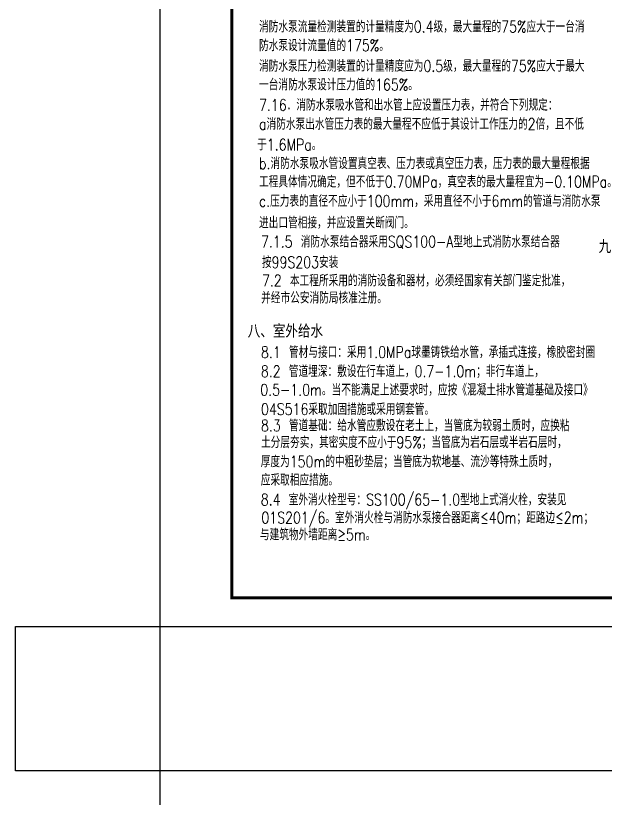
# Model space of a CAD drawing. Extents: x -191212 to 1245715665, y -234495 to 250873.
# Drawn here: x 148538 to 168987, y 109483 to 136607 of the extents above; entities that cross this region are included whole.
import ezdxf

# ---------------------------------------------------------------- set-up
doc = ezdxf.new("R2010")
doc.units = 0
doc.header["$LTSCALE"] = 500
doc.layers.get('0').update_dxf_attribs({"linetype": 'CONTINUOUS'})
for name, color, linetype in [('PUB_TITLE', 4, 'CONTINUOUS'), ('TWT_TITLE', 7, 'CONTINUOUS'), ('说明图层', 144, 'CONTINUOUS')]:
    doc.layers.add(name, color=color, linetype=linetype)
doc.styles.add('-黑体', font='simhei.ttf', dxfattribs={"width": 0.8})
doc.styles.add('_HZTXT', font='txt.shx', dxfattribs={"width": 0.8, "bigfont": 'hztxt.shx'})

msp = doc.modelspace()

# ---------------------------------------------------------------- linework, layer by layer
msp.add_lwpolyline([(153538.4, 110433.3), (148538.4, 110433.3), (148538.4, 115433.3), (153538.4, 115433.3)], close=True)
at = {"layer": 'PUB_TITLE'}
msp.add_lwpolyline([(153538.4, 26433.3), (302138.4, 26433.3), (302138.4, 110433.3), (153538.4, 110433.3)], close=True, dxfattribs=at)
at = {"layer": 'TWT_TITLE', "color": 4}
msp.add_lwpolyline([(153538.4, 115433.3), (212938.4, 115433.3), (212938.4, 157433.3), (153538.4, 157433.3)], close=True, dxfattribs=at)
at = {"layer": 'TWT_TITLE', "color": 4, "const_width": 100}
msp.add_lwpolyline([(156038.4, 116433.3), (211938.4, 116433.3), (211938.4, 156433.3), (156038.4, 156433.3)], close=True, dxfattribs=at)

# ---------------------------------------------------------------- texts
at = {"layer": '说明图层', "color": 7, "width": 0.8}
for s, height, style, p in [('消防水泵流量检测装置的计量精度为0.4级，最大量程的75%%%应大于一台消', 399.289, '_HZTXT', (156977.9, 136024.5)), ('防水泵设计流量值的175%%%。', 399.289, '_HZTXT', (156977.9, 135375.4)), ('消防水泵压力检测装置的计量精度应为0.5级，最大量程的75%%%应大于最大', 399.289, '_HZTXT', (156977.9, 134664.4)), ('一台消防水泵设计压力值的165%%%。', 399.289, '_HZTXT', (156977.9, 134015.3)), ('7.16．消防水泵吸水管和出水管上应设置压力表，并符合下列规定：', 399.289, '_HZTXT', (156977.9, 133312.1)), ('a消防水泵出水管压力表的最大量程不应低于其设计工作压力的2倍，且不低', 399.289, '_HZTXT', (156977.9, 132652.2)), ('于1.6MPa。', 399.29, '_HZTXT', (156911.7, 131937.9)), ('b.消防水泵吸水管设置真空表、压力表或真空压力表，压力表的最大量程根据', 399.289, '_HZTXT', (156977.9, 131288.8)), ('工程具体情况确定，但不低于0.70MPa，真空表的最大量程宜为-0.10MPa。', 399.289, '_HZTXT', (156977.9, 130651.4)), ('c.压力表的直径不应小于100mm，采用直径不小于6mm的管道与消防水泵', 399.289, '_HZTXT', (156977.9, 129981.9)), ('进出口管相接，并应设置关断阀门。', 399.289, '_HZTXT', (156977.9, 129232.7)), ('7.1.5 消防水泵结合器采用SQS100-A型地上式消防水泵结合器', 399.289, '_HZTXT', (157046.5, 128572)), ('九、室外排水', 399.29, '-黑体', (168753.5, 128420)), ('按99S203安装', 399.29, '_HZTXT', (157079.8, 127861.4)), ('7.2 本工程所采用的消防设备和器材，必须经国家有关部门鉴定批准，', 399.289, '_HZTXT', (157079.8, 127226.8)), ('并经市公安消防局核准注册。 ', 399.289, '_HZTXT', (157051.9, 126630.6)), ('八、室外给水', 399.29, '-黑体', (156584.5, 125488.5)), ('8.1 管材与接口：采用1.0MPa球墨铸铁给水管，承插式连接，橡胶密封圈', 399.289, '_HZTXT', (157046.5, 124745.1)), ('8.2 管道埋深：敷设在行车道上，0.7-1.0m；非行车道上，', 399.289, '_HZTXT', (157041.7, 124083.2)), ('0.5-1.0m。当不能满足上述要求时，应按《混凝土排水管道基础及接口》', 399.289, '_HZTXT', (157022.2, 123441.2)), ('04S516采取加固措施或采用钢套管。', 399.289, '_HZTXT', (157046.5, 122769.5)), ('8.3 管道基础：给水管应敷设在老土上，当管底为较弱土质时，应换粘', 399.289, '_HZTXT', (157046.5, 122205.2)), ('土分层夯实，其密实度不应小于95%%%；当管底为岩石层或半岩石层时，', 399.289, '_HZTXT', (157046.4, 121622.3)), ('厚度为150m的中粗砂垫层；当管底为软地基、流沙等特殊土质时，', 399.289, '_HZTXT', (157036.9, 120954.9)), ('应采取相应措施。', 399.29, '_HZTXT', (157036.9, 120317.9)), ('8.4 室外消火栓型号：SS100/65-1.0型地上式消火栓，安装见', 399.289, '_HZTXT', (157038.4, 119636.6)), ('01S201/6。室外消火栓与消防水泵接合器距离≤40m；距路边≤2m；', 399.289, '_HZTXT', (157059.7, 119013.1)), ('与建筑物外墙距离≥5m。', 399.289, '_HZTXT', (157008.2, 118423.9))]:
    msp.add_text(s, height=height, rotation=360, dxfattribs=dict(at, style=style)).set_placement(p)

doc.saveas('drawing.dxf')
